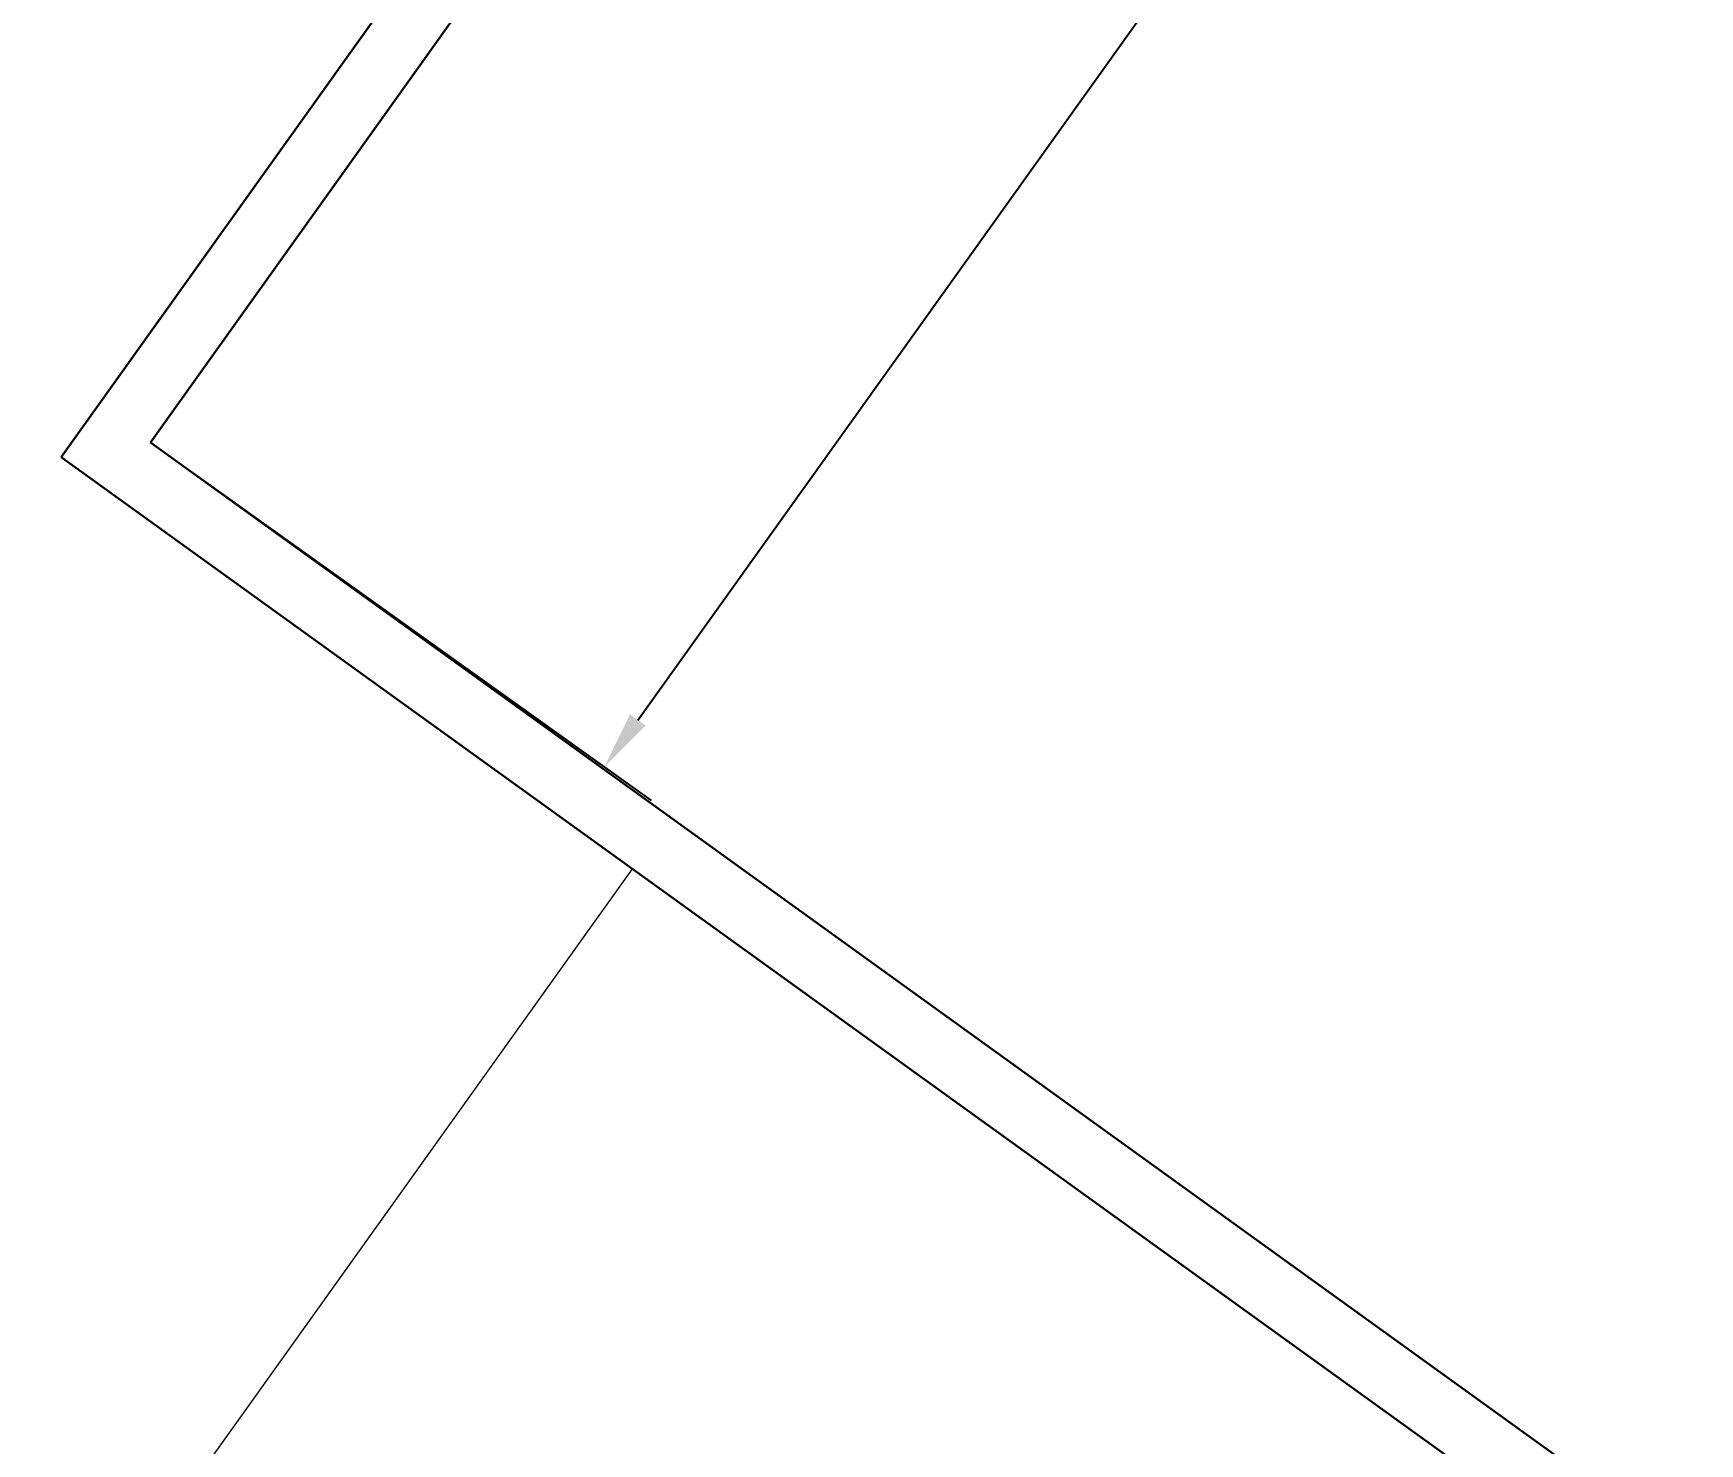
# Model space of a CAD drawing. Header units: metres. Extents: x 141303 to 146299, y 125960 to 127091.
# Drawn here: x 144890.86 to 144896.07, y 126111.29 to 126115.69 of the extents above; entities that cross this region are included whole.
import ezdxf

# ---------------------------------------------------------------- set-up
doc = ezdxf.new("R2010")
doc.units = ezdxf.units.M
doc.header["$MEASUREMENT"] = 0
doc.layers.add('DIMENSION', color=50, linetype='Continuous')
doc.layers.add('ELEVATION', color=7, linetype='Continuous', lineweight=20)
doc.layers.add('NVMI_WALL', color=7, linetype='Continuous', lineweight=30)
doc.styles.get("Standard").update_dxf_attribs({"font": 'arial.ttf'})
doc.dimstyles.get("Standard").update_dxf_attribs({"dimtxt": 0.18, "dimasz": 0.18, "dimexe": 0.18, "dimexo": 0.0625, "dimgap": 0.09, "dimtad": 0, "dimtih": 1, "dimtoh": 1, "dimdec": 4, "dimzin": 0, "dimdsep": 46, "dimtxsty": 'Standard', "dimcen": 0.09, "dimadec": 0, "dimazin": 0, "dimtfac": 1, "dimtdec": 4, "dimtofl": 0, "dimtmove": 0, "dimatfit": 3, "dimfxl": 1, "dimtolj": 1, "dimtzin": 0, "dimarcsym": 0})

# ---------------------------------------------------------------- blocks, each defined once
blk = doc.blocks.new('*D103')
at = {"layer": 'Defpoints', "color": 0, "transparency": 16777216}
for p in [(144902.5549, 126130.26), (144903.9728, 126129.2464), (144891.2276, 126114.4148)]:
    blk.add_point(p, dxfattribs=at)
at = {"layer": 'DIMENSION', "color": 0, "lineweight": -2, "transparency": 16777216}
for p, q in [((144902.6058, 126130.2237), (144904.1193, 126129.1417)), ((144903.8681, 126129.1), (144898.4392, 126121.5057)), ((144892.7501, 126113.5476), (144898.1791, 126121.1419)), ((144891.2784, 126114.3784), (144892.7919, 126113.2965))]:
    blk.add_line(p, q, dxfattribs=at)
at = {"layer": 'DIMENSION', "color": 0, "transparency": 16777216}
for points in [[(144903.8437, 126129.1174), (144903.8926, 126129.0825), (144903.9728, 126129.2464)], [(144892.7257, 126113.5651), (144892.7745, 126113.5302), (144892.6455, 126113.4012)]]:
    blk.add_solid(points, dxfattribs=at)
at = {"layer": 'DIMENSION', "color": 0, "transparency": 16777216, "insert": (144898.3091, 126121.3238), "char_height": 0.18, "attachment_point": 5}
blk.add_mtext('\\A1;19.4777', dxfattribs=at)
blk = doc.blocks.new('*D105')
at = {"layer": 'Defpoints', "color": 0, "transparency": 16777216}
for p in [(144894.3152, 126136.1911), (144895.6545, 126135.2337), (144879.1871, 126112.1985)]:
    blk.add_point(p, dxfattribs=at)
at = {"layer": 'DIMENSION', "color": 0, "lineweight": -2, "transparency": 16777216}
for p, q in [((144895.6036, 126135.27), (144894.1687, 126136.2958)), ((144894.2105, 126136.0447), (144886.2116, 126124.8555)), ((144877.9525, 126113.3023), (144885.9514, 126124.4915)), ((144879.1363, 126112.2348), (144877.7014, 126113.2606))]:
    blk.add_line(p, q, dxfattribs=at)
at = {"layer": 'DIMENSION', "color": 0, "transparency": 16777216}
for points in [[(144894.1861, 126136.0622), (144894.2349, 126136.0273), (144894.3152, 126136.1911)], [(144877.9281, 126113.3198), (144877.9769, 126113.2849), (144877.8478, 126113.1559)]]:
    blk.add_solid(points, dxfattribs=at)
at = {"layer": 'DIMENSION', "color": 0, "transparency": 16777216, "insert": (144886.0815, 126124.6735), "char_height": 0.18, "attachment_point": 5}
blk.add_mtext('\\A1;28.3160', dxfattribs=at)

msp = doc.modelspace()

# ---------------------------------------------------------------- linework, layer by layer
at = {"layer": 'ELEVATION'}
msp.add_line((144890.98905, 126110.64211), (144892.73146, 126113.07948), dxfattribs=at)
at = {"layer": 'NVMI_WALL'}
for p, q in [((144891.22756, 126114.4148), (144902.55493, 126130.26001)), ((144890.94854, 126114.3684), (144900.2409, 126127.36695)), ((144890.949, 126114.36904), (144900.12459, 126127.20425)), ((144903.11936, 126105.84347), (144891.22756, 126114.4148)), ((144901.37704, 126106.85275), (144890.949, 126114.36904))]:
    msp.add_line(p, q, dxfattribs=at)

# ---------------------------------------------------------------- dimensions: what is measured, and where the dimension line sits
at = {"layer": 'DIMENSION'}
for p1, p2, distance, picture, middle in [((144879.1871, 126112.19845), (144895.65446, 126135.2337), 1.64634, '*D105', (144886.08147, 126124.67351)), ((144891.22756, 126114.4148), (144902.55493, 126130.26001), -1.74295, '*D103', (144898.30914, 126121.32378))]:
    dim = msp.add_aligned_dim(p1=p1, p2=p2, distance=distance, dimstyle='Standard', dxfattribs=at)
    dim.commit()
    dim.dimension.update_dxf_attribs({"geometry": picture, "text_midpoint": middle})

doc.saveas('drawing.dxf')
